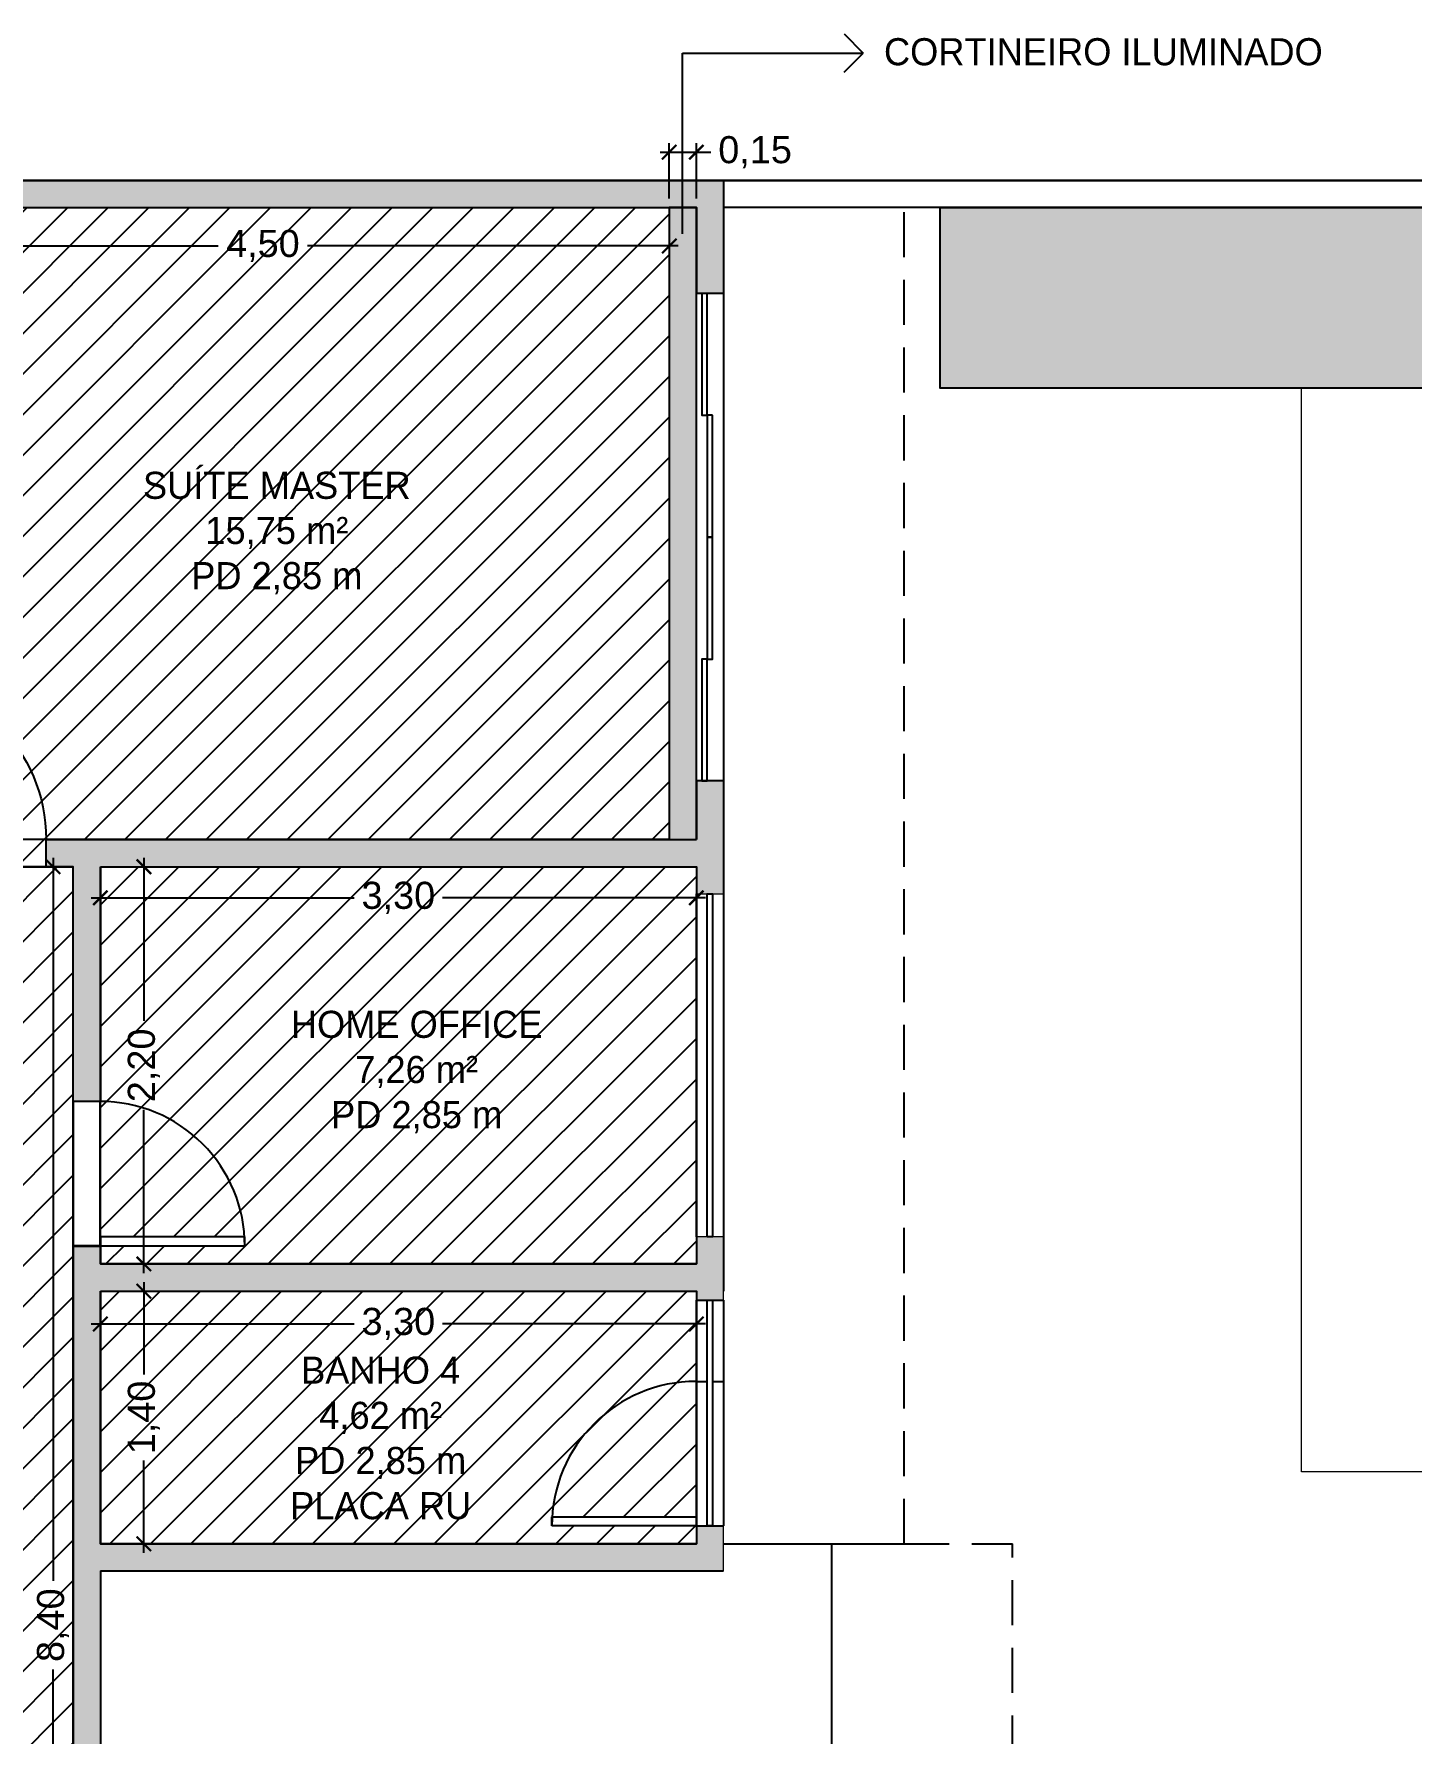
# Model space of a CAD drawing. Header units: metres. Extents: x 2690 to 3939, y 743 to 1123.
# Drawn here: x 3835.92 to 3843.55, y 791.44 to 800.85 of the extents above; entities that cross this region are included whole.
import ezdxf

# ---------------------------------------------------------------- set-up
doc = ezdxf.new("R2010")
doc.units = ezdxf.units.M
doc.set_wipeout_variables(frame=1)
doc.header["$PDMODE"] = 35
doc.linetypes.add('CYPELINEA', pattern=[0])
doc.linetypes.add('HIDDEN', pattern=[0.375, 0.25, -0.125])
for name, color, linetype in [('0-MOLDURA', 2, 'Continuous'), ('001', 1, 'Continuous'), ('01', 1, 'Continuous'), ('02', 2, 'Continuous'), ('03', 3, 'Continuous'), ('04', 4, 'Continuous'), ('_a const_hum', 253, 'Continuous'), ('A CONSTRUIR', 10, 'Continuous'), ('ANOTAÇÕES', 2, 'Continuous'), ('caixilho', 2, 'Continuous'), ('TEXTOS', 3, 'CYPELINEA')]:
    doc.layers.add(name, color=color, linetype=linetype)
doc.layers.add('ALVENARIA', color=4, linetype='Continuous', lineweight=18)
doc.layers.add('ARQHATCH', color=8, linetype='Continuous', lineweight=0)
doc.styles.add('ARIAL', font='arial.ttf')
doc.styles.add('ESCALA 1-100', font='GOTHIC.TTF', dxfattribs={"height": 0.15})
doc.dimstyles.new('SALVADOR 1-100 LC', dxfattribs={"dimtxt": 0.15, "dimasz": 0.08, "dimexe": 0.05, "dimexo": 0.05, "dimgap": 0.05, "dimtad": 0, "dimzin": 0, "dimtxsty": 'ARIAL', "dimblk": 'ARCHTICK', "dimcen": 0, "dimdle": 0.05, "dimclrd": 252, "dimclre": 252, "dimclrt": 2, "dimadec": 0, "dimazin": 0, "dimtfac": 1, "dimtofl": 0, "dimtmove": 0, "dimatfit": 3, "dimldrblk": 'OPEN30', "dimfxl": 0, "dimtolj": 1, "dimtzin": 0, "dimlwd": 25, "dimlwe": 25, "dimarcsym": 0})

# ---------------------------------------------------------------- blocks, each defined once
blk = doc.blocks.new('*U3')
at = {"layer": '02'}
for p, q in [((-0.05, 0.9), (-0.05, 0)), ((0, 0.9), (-0.05, 0.9)), ((0, 0), (0, 0.9)), ((-0.05, 0), (0, 0))]:
    blk.add_line(p, q, dxfattribs=at)
at = {"layer": '02', "ltscale": 0.05}
blk.add_arc((0, 0), 0.9, 90, 180, dxfattribs=at)
blk = doc.blocks.new('*U4')
at = {"layer": '02'}
for p, q in [((-0.05, 0.8), (-0.05, 0)), ((0, 0.8), (-0.05, 0.8)), ((0, 0), (0, 0.8)), ((-0.05, 0), (0, 0))]:
    blk.add_line(p, q, dxfattribs=at)
at = {"layer": '02', "ltscale": 0.05}
blk.add_arc((0, 0), 0.8, 90, 180, dxfattribs=at)
blk = doc.blocks.new('*U5')
at = {"layer": '02'}
for p, q in [((0, 0), (0, 0.8)), ((0, 0.8), (0.05, 0.8)), ((0.05, 0.8), (0.05, 0)), ((0.05, 0), (0, 0))]:
    blk.add_line(p, q, dxfattribs=at)
at = {"layer": '02', "ltscale": 0.05}
blk.add_arc((0, 0), 0.8, 0, 90, dxfattribs=at)
blk = doc.blocks.new('_ArchTick')
at = {"color": 0, "linetype": 'ByBlock', "const_width": 0.15}
blk.add_lwpolyline([(-0.5, -0.5), (0.5, 0.5)], dxfattribs=at)
blk = doc.blocks.new('*D617')
at = {"layer": '001', "color": 252, "linetype": 'Continuous', "lineweight": 25, "transparency": 16777216}
for p, q in [((3836.0906, 796.2357), (3835.9787, 796.2357)), ((3836.0287, 796.2857), (3836.0287, 792.2804)), ((3836.0287, 787.7857), (3836.0287, 791.791)), ((3836.0906, 787.8357), (3835.9787, 787.8357))]:
    blk.add_line(p, q, dxfattribs=at)
at = {"layer": 'DEFPOINTS', "color": 0, "transparency": 16777216}
for p in [(3836.0287, 796.2357), (3836.1406, 796.2357), (3836.1406, 787.8357)]:
    blk.add_point(p, dxfattribs=at)
at = {"layer": '001', "color": 252, "lineweight": 25, "transparency": 16777216, "xscale": 0.08, "yscale": 0.08, "zscale": 0.08}
for p, rotation in [((3836.0287, 796.2357), 90), ((3836.0287, 787.8357), 270)]:
    blk.add_blockref('_ArchTick', p, dxfattribs=dict(at, rotation=rotation))
at = {"layer": '001', "color": 2, "transparency": 16777216, "insert": (3836.0287, 792.0357), "char_height": 0.15, "attachment_point": 5, "rotation": 90, "style": 'ARIAL'}
blk.add_mtext('\\A1;8,40', dxfattribs=at)
blk = doc.blocks.new('_Open30')
at = {"color": 0, "linetype": 'ByBlock', "lineweight": -2}
for p, q in [((-1, 0.27), (0, 0)), ((0, 0), (-1, -0.27)), ((0, 0), (-1, 0))]:
    blk.add_line(p, q, dxfattribs=at)
blk = doc.blocks.new('*D619')
at = {"layer": '001', "color": 252, "linetype": 'Continuous', "lineweight": 25, "transparency": 16777216}
for p, q in [((3836.3406, 796.2357), (3836.5816, 796.2357)), ((3836.5316, 796.2857), (3836.5316, 795.3815)), ((3836.5316, 793.9857), (3836.5316, 794.8899)), ((3836.3406, 794.0357), (3836.5816, 794.0357))]:
    blk.add_line(p, q, dxfattribs=at)
at = {"layer": 'DEFPOINTS', "color": 0, "transparency": 16777216}
for p in [(3836.2906, 796.2357), (3836.5316, 796.2357), (3836.2906, 794.0357)]:
    blk.add_point(p, dxfattribs=at)
at = {"layer": '001', "color": 252, "lineweight": 25, "transparency": 16777216, "xscale": 0.08, "yscale": 0.08, "zscale": 0.08}
for p, rotation in [((3836.5316, 796.2357), 90), ((3836.5316, 794.0357), 270)]:
    blk.add_blockref('_ArchTick', p, dxfattribs=dict(at, rotation=rotation))
at = {"layer": '001', "color": 2, "transparency": 16777216, "insert": (3836.5316, 795.1357), "char_height": 0.15, "attachment_point": 5, "rotation": 90, "style": 'ARIAL'}
blk.add_mtext('\\A1;2,20', dxfattribs=at)
blk = doc.blocks.new('*D620')
at = {"layer": '001', "color": 252, "linetype": 'Continuous', "lineweight": 25, "transparency": 16777216}
for p, q in [((3836.2906, 796.1857), (3836.2906, 796.0133)), ((3839.5906, 796.1857), (3839.5906, 796.0133)), ((3836.2406, 796.0633), (3837.696, 796.0633)), ((3839.6406, 796.0633), (3838.1851, 796.0633))]:
    blk.add_line(p, q, dxfattribs=at)
at = {"layer": 'DEFPOINTS', "color": 0, "transparency": 16777216}
for p in [(3836.2906, 796.2357), (3839.5906, 796.2357), (3839.5906, 796.0633)]:
    blk.add_point(p, dxfattribs=at)
at = {"layer": '001', "color": 252, "lineweight": 25, "transparency": 16777216, "xscale": 0.08, "yscale": 0.08, "zscale": 0.08, "rotation": 180}
blk.add_blockref('_ArchTick', (3836.2906, 796.0633), dxfattribs=at)
at = {"layer": '001', "color": 252, "lineweight": 25, "transparency": 16777216, "xscale": 0.08, "yscale": 0.08, "zscale": 0.08}
blk.add_blockref('_ArchTick', (3839.5906, 796.0633), dxfattribs=at)
at = {"layer": '001', "color": 2, "transparency": 16777216, "insert": (3837.9406, 796.0633), "char_height": 0.15, "attachment_point": 5, "style": 'ARIAL'}
blk.add_mtext('\\A1;3,30', dxfattribs=at)
blk = doc.blocks.new('*D621')
at = {"layer": '001', "color": 252, "linetype": 'Continuous', "lineweight": 25, "transparency": 16777216}
for p, q in [((3836.3406, 793.8857), (3836.5816, 793.8857)), ((3836.5316, 793.9357), (3836.5316, 793.4232)), ((3836.5316, 792.4357), (3836.5316, 792.9482)), ((3836.3406, 792.4857), (3836.5816, 792.4857))]:
    blk.add_line(p, q, dxfattribs=at)
at = {"layer": 'DEFPOINTS', "color": 0, "transparency": 16777216}
for p in [(3836.2906, 793.8857), (3836.5316, 793.8857), (3836.2906, 792.4857)]:
    blk.add_point(p, dxfattribs=at)
at = {"layer": '001', "color": 252, "lineweight": 25, "transparency": 16777216, "xscale": 0.08, "yscale": 0.08, "zscale": 0.08}
for p, rotation in [((3836.5316, 793.8857), 90), ((3836.5316, 792.4857), 270)]:
    blk.add_blockref('_ArchTick', p, dxfattribs=dict(at, rotation=rotation))
at = {"layer": '001', "color": 2, "transparency": 16777216, "insert": (3836.5316, 793.1857), "char_height": 0.15, "attachment_point": 5, "rotation": 90, "style": 'ARIAL'}
blk.add_mtext('\\A1;1,40', dxfattribs=at)
blk = doc.blocks.new('*D622')
at = {"layer": '001', "color": 252, "linetype": 'Continuous', "lineweight": 25, "transparency": 16777216}
for p, q in [((3836.2906, 793.8357), (3836.2906, 793.6538)), ((3839.5906, 793.8357), (3839.5906, 793.6538)), ((3836.2406, 793.7038), (3837.696, 793.7038)), ((3839.6406, 793.7038), (3838.1851, 793.7038))]:
    blk.add_line(p, q, dxfattribs=at)
at = {"layer": 'DEFPOINTS', "color": 0, "transparency": 16777216}
for p in [(3836.2906, 793.8857), (3839.5906, 793.8857), (3839.5906, 793.7038)]:
    blk.add_point(p, dxfattribs=at)
at = {"layer": '001', "color": 252, "lineweight": 25, "transparency": 16777216, "xscale": 0.08, "yscale": 0.08, "zscale": 0.08, "rotation": 180}
blk.add_blockref('_ArchTick', (3836.2906, 793.7038), dxfattribs=at)
at = {"layer": '001', "color": 252, "lineweight": 25, "transparency": 16777216, "xscale": 0.08, "yscale": 0.08, "zscale": 0.08}
blk.add_blockref('_ArchTick', (3839.5906, 793.7038), dxfattribs=at)
at = {"layer": '001', "color": 2, "transparency": 16777216, "insert": (3837.9406, 793.7038), "char_height": 0.15, "attachment_point": 5, "style": 'ARIAL'}
blk.add_mtext('\\A1;3,30', dxfattribs=at)
blk = doc.blocks.new('*D624')
at = {"layer": '001', "color": 252, "linetype": 'Continuous', "lineweight": 25, "transparency": 16777216}
for p, q in [((3834.9406, 799.8357), (3834.9406, 799.6231)), ((3839.4406, 799.8357), (3839.4406, 799.6231)), ((3834.8906, 799.6731), (3836.943, 799.6731)), ((3839.4906, 799.6731), (3837.4381, 799.6731))]:
    blk.add_line(p, q, dxfattribs=at)
at = {"layer": 'DEFPOINTS', "color": 0, "transparency": 16777216}
for p in [(3834.9406, 799.8857), (3839.4406, 799.8857), (3839.4406, 799.6731)]:
    blk.add_point(p, dxfattribs=at)
at = {"layer": '001', "color": 252, "lineweight": 25, "transparency": 16777216, "xscale": 0.08, "yscale": 0.08, "zscale": 0.08, "rotation": 180}
blk.add_blockref('_ArchTick', (3834.9406, 799.6731), dxfattribs=at)
at = {"layer": '001', "color": 252, "lineweight": 25, "transparency": 16777216, "xscale": 0.08, "yscale": 0.08, "zscale": 0.08}
blk.add_blockref('_ArchTick', (3839.4406, 799.6731), dxfattribs=at)
at = {"layer": '001', "color": 2, "transparency": 16777216, "insert": (3837.1906, 799.6731), "char_height": 0.15, "attachment_point": 5, "style": 'ARIAL'}
blk.add_mtext('\\A1;4,50', dxfattribs=at)
blk = doc.blocks.new('*D629')
at = {"layer": '001', "color": 252, "linetype": 'Continuous', "lineweight": 25, "transparency": 16777216}
for p, q in [((3839.3906, 800.1924), (3839.5906, 800.1924)), ((3839.4406, 799.9357), (3839.4406, 800.2424)), ((3839.5906, 799.9357), (3839.5906, 800.2424)), ((3839.5906, 800.1924), (3839.6706, 800.1924))]:
    blk.add_line(p, q, dxfattribs=at)
at = {"layer": 'DEFPOINTS', "color": 0, "transparency": 16777216}
for p in [(3839.5906, 800.1924), (3839.4406, 799.8857), (3839.5906, 799.8857)]:
    blk.add_point(p, dxfattribs=at)
at = {"layer": '001', "color": 252, "lineweight": 25, "transparency": 16777216, "xscale": 0.08, "yscale": 0.08, "zscale": 0.08, "rotation": 180}
blk.add_blockref('_ArchTick', (3839.4406, 800.1924), dxfattribs=at)
at = {"layer": '001', "color": 252, "lineweight": 25, "transparency": 16777216, "xscale": 0.08, "yscale": 0.08, "zscale": 0.08}
blk.add_blockref('_ArchTick', (3839.5906, 800.1924), dxfattribs=at)
at = {"layer": '001', "color": 2, "transparency": 16777216, "insert": (3839.9159, 800.1924), "char_height": 0.15, "attachment_point": 5, "style": 'ARIAL'}
blk.add_mtext('\\A1;0,15', dxfattribs=at)

msp = doc.modelspace()

# ---------------------------------------------------------------- hatches: boundary and pattern name
at = {"layer": '001', "true_color": 0xc7c8ca}
h = msp.add_hatch(dxfattribs=at)
h.set_pattern_fill('ANSI31', color=9, scale=0.05)
h.paths.add_polyline_path([(3839.4406, 799.8857), (3834.9406, 799.8857), (3834.9406, 796.3857), (3835.0906, 796.3857), (3835.0906, 797.2857), (3835.1406, 797.2857), (3835.1406, 797.2843, -0.398025), (3835.9906, 796.3857), (3839.4406, 796.3857)])
h.paths.add_polyline_path([(3835.1406, 797.2843), (3835.1406, 796.3857), (3835.9906, 796.3857, 0.398025)], flags=17)
h.paths.add_polyline_path([(3834.7906, 799.8857), (3831.2906, 799.8857), (3831.2906, 796.3857), (3834.7906, 796.3857)])
h.paths.add_polyline_path([(3831.3294, 797.1382), (3831.2994, 797.1382), (3831.2994, 798.0352), (3831.3294, 798.0352)], flags=16)
h.paths.add_polyline_path([(3834.7906, 796.2357), (3830.6906, 796.2357), (3830.6906, 793.2357), (3834.7906, 793.2357), (3834.7906, 793.3357), (3833.9906, 793.3357), (3833.9906, 793.3857), (3833.9921, 793.3857, -0.396012), (3834.7906, 794.1357)])
h.paths.add_polyline_path([(3839.5906, 796.2357), (3836.2906, 796.2357), (3836.2906, 794.9357, -0.396012), (3837.089, 794.1857), (3837.0906, 794.1857), (3837.0906, 794.1357), (3836.2906, 794.1357), (3836.2906, 794.0357), (3839.5906, 794.0357)])
h.paths.add_polyline_path([(3836.2906, 794.9357), (3836.2906, 794.1857), (3837.089, 794.1857, 0.396012)], flags=17)
h.paths.add_polyline_path([(3834.7906, 794.1357, 0.396012), (3833.9921, 793.3857), (3834.7906, 793.3857)], flags=17)
h.paths.add_polyline_path([(3834.7906, 788.8857, -0.396012), (3833.9921, 789.6357), (3833.9906, 789.6357), (3833.9906, 789.6857), (3834.7906, 789.6857), (3834.7906, 789.7857), (3830.6906, 789.7857), (3830.6906, 786.7857), (3834.7906, 786.7857)])
h.paths.add_polyline_path([(3834.7906, 789.6357), (3833.9921, 789.6357, 0.396012), (3834.7906, 788.8857)], flags=17)
h.paths.add_polyline_path([(3834.9406, 786.6357), (3830.6906, 786.6357), (3830.6906, 782.4357), (3834.9406, 782.4357)])
h.paths.add_polyline_path([(3832.9218, 782.534), (3833.8929, 782.534), (3833.8929, 782.465), (3832.9218, 782.465)], flags=16)
h.paths.add_polyline_path([(3833.4406, 782.2857), (3830.6906, 782.2857), (3830.6906, 780.2857), (3833.4406, 780.2857)])
h.paths.add_polyline_path([(3834.7906, 782.2857), (3833.5906, 782.2857), (3833.5906, 782.1857), (3834.2906, 782.1857), (3834.2906, 782.1357), (3834.2888, 782.1357, -0.393426), (3833.5906, 781.4857), (3833.5906, 780.2857), (3833.6562, 780.2857), (3833.6562, 780.3363), (3833.6529, 780.3363, -0.414214), (3833.6262, 780.363), (3833.6262, 780.4696, -0.414214), (3833.6529, 780.4963), (3833.7595, 780.4963, -0.414214), (3833.7862, 780.4696), (3833.7862, 780.363, -0.414214), (3833.7595, 780.3363), (3833.7562, 780.3363), (3833.7562, 780.2857), (3834.7906, 780.2857)])
h.paths.add_polyline_path([(3834.2888, 782.1357), (3833.5906, 782.1357), (3833.5906, 781.4857, 0.393426)], flags=17)
h.paths.add_polyline_path([(3836.1406, 794.1347), (3836.1405, 794.1347), (3836.1405, 794.9347), (3836.1406, 796.2357), (3835.9906, 796.2357), (3835.9906, 796.3857), (3835.1406, 796.3857), (3835.0906, 796.3857), (3835.0906, 796.2357), (3834.9406, 796.2357), (3834.9406, 794.1357), (3834.9406, 793.3357), (3834.9406, 793.0857), (3834.8906, 793.0857), (3834.8906, 789.9357), (3834.9406, 789.9357), (3834.9406, 789.6857), (3834.9406, 788.8857), (3834.9406, 787.8357), (3835.0406, 787.8357), (3835.0406, 788.7357), (3835.0906, 788.7357), (3835.0906, 788.7343, -0.398025), (3835.9406, 787.8357), (3836.1406, 787.8357)])
h.paths.add_polyline_path([(3834.8906, 793.0857), (3834.2406, 793.0857), (3834.2406, 789.9357), (3834.8906, 789.9357)])
h.paths.add_polyline_path([(3835.0906, 788.7343), (3835.0906, 787.8357), (3835.9406, 787.8357, 0.398025)], flags=17)
at = {"layer": '001', "true_color": 0xf8d731}
h = msp.add_hatch(color=40, dxfattribs=at)
h.dxf.hatch_style = 1
h.paths.add_polyline_path([(3839.5906, 799.8857), (3839.4406, 799.8857), (3839.4406, 796.3857), (3839.5906, 796.3857)])
at = {"layer": '001', "true_color": 0x136734}
h = msp.add_hatch(dxfattribs=at)
h.set_pattern_fill('ANSI31', color=116, scale=0.05)
h.paths.add_polyline_path([(3839.5906, 793.3857), (3839.5906, 793.8857), (3836.2906, 793.8857), (3836.2906, 792.4857), (3839.5906, 792.4857), (3839.5906, 792.5857), (3838.7906, 792.5857), (3838.7906, 792.6357), (3838.7921, 792.6357, -0.396012)])
h.paths.add_polyline_path([(3839.5906, 793.3857, 0.396012), (3838.7921, 792.6357), (3839.5906, 792.6357)], flags=17)
at = {"layer": 'A CONSTRUIR'}
h = msp.add_hatch(color=256, dxfattribs=at)
h.dxf.hatch_style = 1
h.paths.add_polyline_path([(3839.7406, 800.0357), (3832.2406, 800.0357), (3829.0406, 800.0357), (3829.0406, 796.2357), (3829.3656, 796.2357), (3829.3656, 796.3857), (3829.1906, 796.3857), (3829.1906, 799.8857), (3831.1406, 799.8857), (3831.1406, 798.5357), (3831.2906, 798.5357), (3831.2906, 799.8857), (3839.5906, 799.8857), (3839.5906, 799.4107), (3839.7406, 799.4107)])
h = msp.add_hatch(color=256, dxfattribs=at)
h.dxf.hatch_style = 1
h.paths.add_polyline_path([(3839.7406, 796.7107), (3839.5906, 796.7107), (3839.5906, 796.3857), (3836.1906, 796.3857), (3835.9906, 796.3857), (3835.9906, 796.2357), (3836.1406, 796.2357), (3836.1406, 794.9357), (3836.2906, 794.9357), (3836.2906, 796.2357), (3839.5906, 796.2357), (3839.5906, 796.0857), (3839.7406, 796.0857), (3839.7406, 796.2357)])
h = msp.add_hatch(color=256, dxfattribs=at)
h.dxf.hatch_style = 1
h.paths.add_polyline_path([(3839.7406, 794.1857), (3839.5906, 794.1857), (3839.5906, 794.0357), (3836.2906, 794.0357), (3836.2906, 794.1357), (3836.1406, 794.1357), (3836.1406, 787.8357), (3835.9406, 787.8357), (3835.9406, 787.6857), (3836.9906, 787.6857), (3836.9906, 787.8357), (3836.2906, 787.8357), (3836.2906, 792.3357), (3839.7406, 792.3357), (3839.7406, 792.5857), (3839.5906, 792.5857), (3839.5906, 792.4857), (3836.2906, 792.4857), (3836.2906, 793.8857), (3839.5906, 793.8857), (3839.5906, 793.8357), (3839.7406, 793.8357), (3839.7406, 793.9857)])
at = {"layer": 'ARQHATCH', "true_color": 0x139b48}
h = msp.add_hatch(dxfattribs=at)
h.set_pattern_fill('AR-CONC', color=114, scale=0.001)
h.set_pattern_definition([(50, (35, 0), (0.182184669, -0.0159390855), [0.01905, -0.20955]), (355, (35, 0), (-0.035243421, 0.191056845), [0.01524, -0.167640584]), (100.4514447, (35.01518, -0.00133), (0.146941247, 0.175117752), [0.016190009, -0.178090245]), (46.1842, (35, 0.0508), (0.271079041, -0.042042328), [0.028575, -0.314325]), (96.6355576, (35.0226, 0.0473), (0.237404134, 0.247426125), [0.024285023, -0.267135608]), (351.184151, (35, 0.0508), (0.237404134, 0.247426125), [0.022859967, -0.251459732]), (21, (35.0254, 0.0381), (0.151614391, -0.102265198), [0.01905, -0.20955]), (326, (35.0254, 0.0381), (0.061802028, 0.184187966), [0.01524, -0.16764]), (71.451445, (35.03803, 0.02958), (0.213416419, 0.081922769), [0.016190009, -0.178089938]), (37.5, (35, 0), (0.0030886033, 0.0845550389), [0, -0.165608, 0, -0.17018, 0, -0.168275]), (7.5, (35, 0), (0.0668196625, 0.1001805748), [0, -0.097028, 0, -0.161798, 0, -0.064135]), (327.5, (34.94336, 0), (0.1355905952, -0.005728744), [0, -0.0635, 0, -0.19812, 0, -0.26289]), (317.5, (34.91796, 0), (0.1481291814, 0.025426491), [0, -0.08255, 0, -0.131572, 0, -0.18669])])
h.paths.add_polyline_path([(3843.4618, 782.5357), (3841.3406, 782.5357), (3841.3406, 779.5357), (3842.0675, 779.5357)])
h.paths.add_polyline_path([(3841.3406, 782.5357), (3840.4906, 782.5357), (3840.4906, 779.5357), (3841.3406, 779.5357)])
h.paths.add_polyline_path([(3851.5265, 799.8857), (3847.2406, 799.8857), (3847.2406, 798.8857), (3847.2406, 793.4357), (3848.5284, 793.4357)])
h.paths.add_polyline_path([(3847.2406, 799.8857), (3840.9406, 799.8857), (3840.9406, 798.8857), (3847.2406, 798.8857)])

# ---------------------------------------------------------------- linework, layer by layer
at = {"layer": '0-MOLDURA'}
msp.add_line((3840.9406, 800.0357), (3839.7406, 800.0357), dxfattribs=at)
at = {"layer": '001'}
for p, q in [((3840.4082, 800.8469), (3840.5143, 800.7408)), ((3839.5143, 799.7408), (3839.5143, 800.7408)), ((3839.5143, 800.7408), (3840.5143, 800.7408)), ((3840.4082, 800.6347), (3840.5143, 800.7408))]:
    msp.add_line(p, q, dxfattribs=at)
for points in [[(3834.9406, 799.8857), (3839.4406, 799.8857), (3839.4406, 796.3857), (3834.9406, 796.3857)], [(3839.5906, 796.3857), (3839.5906, 799.8857), (3839.4406, 799.8857), (3839.4406, 796.3857)], [(3836.2906, 796.2357), (3839.5906, 796.2357), (3839.5906, 794.0357), (3836.2906, 794.0357)], [(3836.2906, 793.8857), (3839.5906, 793.8857), (3839.5906, 792.4857), (3836.2906, 792.4857)]]:
    msp.add_lwpolyline(points, close=True, dxfattribs=at)
msp.add_lwpolyline([(3834.9406, 789.9357), (3834.9406, 787.8357), (3836.1406, 787.8357), (3836.1406, 796.2357), (3834.9406, 796.2357)], dxfattribs=at)
at = {"layer": '01'}
for p, q in [((3839.5906, 792.5857), (3839.5906, 793.8357)), ((3839.7406, 793.8357), (3839.7406, 792.5857))]:
    msp.add_line(p, q, dxfattribs=at)
for points in [[(3847.2406, 798.8857), (3840.9406, 798.8857), (3840.9406, 799.8857), (3847.2406, 799.8857)], [(3835.9906, 796.3857), (3835.0906, 796.3857), (3835.0906, 796.2357), (3835.9906, 796.2357)], [(3836.2905, 794.1347), (3836.2905, 794.9347), (3836.1405, 794.9347), (3836.1405, 794.1347)]]:
    msp.add_lwpolyline(points, close=True, dxfattribs=at)
at = {"layer": '02'}
msp.add_lwpolyline([(3851.7606, 800.0357), (3829.0406, 800.0357), (3829.0406, 770.0357), (3831.9006, 770.0357, 0.212628), (3840.2629, 775.297)], format="xyb", close=True, dxfattribs=at)
at = {"layer": '03'}
for p, q in [((3839.7406, 800.0357), (3851.7606, 800.0357)), ((3851.5265, 799.8857), (3839.7406, 799.8857)), ((3840.3406, 792.3357), (3840.3406, 792.4857)), ((3840.3406, 787.8357), (3840.3406, 792.3357))]:
    msp.add_line(p, q, dxfattribs=at)
at = {"layer": '04'}
for p, q in [((3829.0406, 800.0357), (3839.7406, 800.0357)), ((3839.7406, 800.0357), (3839.7406, 799.4107)), ((3839.5906, 799.8857), (3839.5906, 799.4107)), ((3839.5906, 796.7107), (3839.5906, 796.3857)), ((3839.7406, 796.7107), (3839.7406, 796.2357)), ((3836.1406, 796.3857), (3839.5906, 796.3857)), ((3839.5906, 796.2357), (3839.5906, 796.0857)), ((3839.7406, 796.2357), (3839.7406, 796.0857)), ((3836.2906, 794.9357), (3836.1406, 794.9357)), ((3839.5906, 794.1857), (3839.5906, 794.0357)), ((3839.7406, 794.1857), (3839.7406, 793.8857)), ((3836.2906, 794.1357), (3836.1406, 794.1357)), ((3836.2906, 794.0357), (3836.2906, 794.1357)), ((3836.2906, 794.0357), (3839.5906, 794.0357)), ((3839.5906, 793.3857), (3839.7406, 793.3857)), ((3839.5906, 792.5857), (3839.7406, 792.5857)), ((3836.2906, 792.4857), (3839.5906, 792.4857))]:
    msp.add_line(p, q, dxfattribs=at)
at = {"layer": '_a const_hum', "color": 4}
for p, q in [((3831.2906, 799.8857), (3839.5906, 799.8857)), ((3839.7406, 799.4107), (3839.5906, 799.4107)), ((3839.7406, 796.7107), (3839.5906, 796.7107)), ((3835.9906, 796.3857), (3836.1406, 796.3857)), ((3836.1406, 796.3857), (3836.1406, 796.3857)), ((3835.9906, 796.2357), (3836.1406, 796.2357)), ((3836.1406, 794.9357), (3836.1406, 796.2357)), ((3836.2906, 796.2357), (3836.2906, 794.9357)), ((3836.2906, 796.2357), (3839.5906, 796.2357)), ((3839.7406, 796.2357), (3839.7406, 796.2357)), ((3836.1406, 794.1357), (3836.1406, 787.8357)), ((3836.2906, 794.1357), (3836.2906, 794.0357)), ((3836.2906, 793.8857), (3836.2906, 792.4857)), ((3836.2906, 793.8857), (3839.5906, 793.8857)), ((3839.7406, 793.8857), (3839.7406, 793.8857)), ((3836.2906, 792.3357), (3836.2906, 787.8357)), ((3836.2906, 792.3357), (3839.7406, 792.3357))]:
    msp.add_line(p, q, dxfattribs=at)
at = {"layer": '_a const_hum', "color": 3, "linetype": 'HIDDEN'}
for p, q in [((3840.7406, 792.4857), (3840.7406, 799.8857)), ((3840.7406, 792.4857), (3841.3406, 792.4857)), ((3841.3406, 778.5357), (3841.3406, 792.4857))]:
    msp.add_line(p, q, dxfattribs=at)
at = {"layer": '_a const_hum', "color": 1}
for p, q in [((3839.5906, 796.7107), (3839.5906, 799.4107)), ((3839.7406, 799.4107), (3839.7406, 796.7107)), ((3839.5906, 794.1857), (3839.5906, 796.0857)), ((3839.7406, 796.0857), (3839.7406, 794.1857))]:
    msp.add_line(p, q, dxfattribs=at)
at = {"layer": 'ALVENARIA', "color": 2, "linetype": 'HIDDEN'}
msp.add_line((3840.9406, 800.0357), (3839.7406, 800.0357), dxfattribs=at)
at = {"layer": 'ALVENARIA', "color": 4}
msp.add_line((3835.9906, 796.2357), (3835.9906, 796.3857), dxfattribs=at)
at = {"layer": 'ALVENARIA'}
for p, q in [((3839.5906, 793.3857), (3839.5906, 793.8857)), ((3839.7406, 793.3857), (3839.7406, 793.8857)), ((3839.5906, 792.4857), (3839.5906, 792.5857)), ((3839.7406, 792.3357), (3839.7406, 792.5857))]:
    msp.add_line(p, q, dxfattribs=at)
at = {"layer": 'ALVENARIA', "lineweight": 18}
for p, q in [((3839.5906, 793.3857), (3839.7406, 793.3857)), ((3839.7406, 792.5857), (3839.5906, 792.5857))]:
    msp.add_line(p, q, dxfattribs=at)
at = {"layer": 'ALVENARIA'}
msp.add_lwpolyline([(3842.9406, 792.8857), (3842.9406, 798.8857), (3846.7406, 798.8857), (3846.7406, 792.8857), (3842.9406, 792.8857)], dxfattribs=at)
at = {"layer": 'ANOTAÇÕES', "color": 3}
msp.add_line((3839.7406, 792.4857), (3840.7406, 792.4857), dxfattribs=at)
at = {"layer": 'caixilho'}
for points in [[(3839.6509, 799.4107), (3839.6209, 799.4107), (3839.6209, 798.7357), (3839.6509, 798.7357)], [(3839.6809, 798.7357), (3839.6509, 798.7357), (3839.6509, 798.0607), (3839.6809, 798.0607)], [(3839.6809, 798.0607), (3839.6509, 798.0607), (3839.6509, 797.3857), (3839.6809, 797.3857)], [(3839.6509, 797.3857), (3839.6209, 797.3857), (3839.6209, 796.7107), (3839.6509, 796.7107)]]:
    msp.add_lwpolyline(points, close=True, dxfattribs=at)

# ---------------------------------------------------------------- block references
at = {"layer": '02', "ltscale": 0.05, "xscale": -1}
msp.add_blockref('*U3', (3835.0906, 796.3857), dxfattribs=at)
at = {"layer": '02', "ltscale": 0.05}
for name, p, rotation in [('*U4', (3836.2906, 794.1357), 270.0000000000229), ('*U5', (3839.5906, 792.5857), 90.00000000000001)]:
    msp.add_blockref(name, p, dxfattribs=dict(at, rotation=rotation))

# ---------------------------------------------------------------- texts
at = {"layer": '001', "insert": (3840.3119, 800.8237), "char_height": 0.15, "attachment_point": 1, "style": 'ESCALA 1-100'}
msp.add_mtext_dynamic_manual_height_columns('\\pxqc;CORTINEIRO ILUMINADO', width=3.064394, gutter_width=12.5, heights=[0], dxfattribs=at)
at = {"layer": 'TEXTOS', "char_height": 0.15, "attachment_point": 1, "style": 'ESCALA 1-100'}
for s, insert in [('\\pxqc;SUÍTE MASTER^J15,75 m² ^JPD 2,85 m', (3835.7355, 798.4226)), ('\\pxqc;HOME OFFICE^J7,26 m² ^JPD 2,85 m', (3836.5098, 795.4379)), ('\\pxqc;BANHO 4^J4,62 m² ^JPD 2,85 m^JPLACA RU', (3836.3105, 793.5226))]:
    msp.add_mtext_dynamic_manual_height_columns(s, width=3.064394, gutter_width=12.5, heights=[0], dxfattribs=dict(at, insert=insert))

# ---------------------------------------------------------------- dimensions: what is measured, and where the dimension line sits
at = {"layer": '001'}
for base, p1, p2, picture, middle in [((3839.5906, 800.1924), (3839.4406, 799.8857), (3839.5906, 799.8857), '*D629', (3839.9159, 800.1924)), ((3839.4406, 799.6731), (3834.9406, 799.8857), (3839.4406, 799.8857), '*D624', (3837.1906, 799.6731))]:
    dim = msp.add_linear_dim(base=base, p1=p1, p2=p2, dimstyle='SALVADOR 1-100 LC', dxfattribs=at)
    dim.commit()
    dim.dimension.update_dxf_attribs({"geometry": picture, "text_midpoint": middle})
for base, p1, p2, picture, middle in [((3836.0287, 796.2357), (3836.1406, 787.8357), (3836.1406, 796.2357), '*D617', (3836.0287, 792.0357)), ((3836.5316, 796.2357), (3836.2906, 794.0357), (3836.2906, 796.2357), '*D619', (3836.5316, 795.1357)), ((3836.5316, 793.8857), (3836.2906, 792.4857), (3836.2906, 793.8857), '*D621', (3836.5316, 793.1857))]:
    dim = msp.add_linear_dim(base=base, p1=p1, p2=p2, angle=90, dimstyle='SALVADOR 1-100 LC', dxfattribs=at)
    dim.commit()
    dim.dimension.update_dxf_attribs({"geometry": picture, "text_midpoint": middle})

# ---------------------------------------------------------------- next in the draw order: wipeouts: each hides what was drawn before it
at = {"ltscale": 0.05}
for points in [[(3839.6506, 794.1857), (3839.6506, 796.0857), (3839.6806, 796.0857), (3839.6806, 794.1857)], [(3839.6506, 792.5857), (3839.6506, 793.8357), (3839.6806, 793.8357), (3839.6806, 792.5857)]]:
    msp.add_wipeout(points, dxfattribs=at).dxf.layer = '02'

# ---------------------------------------------------------------- next in the draw order: linework, layer by layer
at = {"layer": '02', "ltscale": 0.05, "flags": 128}
for points in [[(3839.6506, 794.1857), (3839.6506, 796.0857), (3839.6806, 796.0857), (3839.6806, 794.1857)], [(3839.6506, 792.5857), (3839.6506, 793.8357), (3839.6806, 793.8357), (3839.6806, 792.5857)]]:
    msp.add_lwpolyline(points, close=True, dxfattribs=at)
at = {"layer": '04'}
msp.add_line((3839.5906, 793.8357), (3839.7406, 793.8357), dxfattribs=at)
at = {"layer": 'ALVENARIA', "lineweight": 18}
for p, q in [((3839.5906, 796.0857), (3839.7406, 796.0857)), ((3839.7406, 794.1857), (3839.5906, 794.1857)), ((3839.7406, 793.8357), (3839.5906, 793.8357))]:
    msp.add_line(p, q, dxfattribs=at)

# ---------------------------------------------------------------- next in the draw order: dimensions: what is measured, and where the dimension line sits
at = {"layer": '001'}
for base, p1, p2, picture, middle in [((3839.5906, 796.0633), (3836.2906, 796.2357), (3839.5906, 796.2357), '*D620', (3837.9406, 796.0633)), ((3839.5906, 793.7038), (3836.2906, 793.8857), (3839.5906, 793.8857), '*D622', (3837.9406, 793.7038))]:
    dim = msp.add_linear_dim(base=base, p1=p1, p2=p2, dimstyle='SALVADOR 1-100 LC', dxfattribs=at)
    dim.commit()
    dim.dimension.update_dxf_attribs({"geometry": picture, "text_midpoint": middle})

doc.saveas('drawing.dxf')
